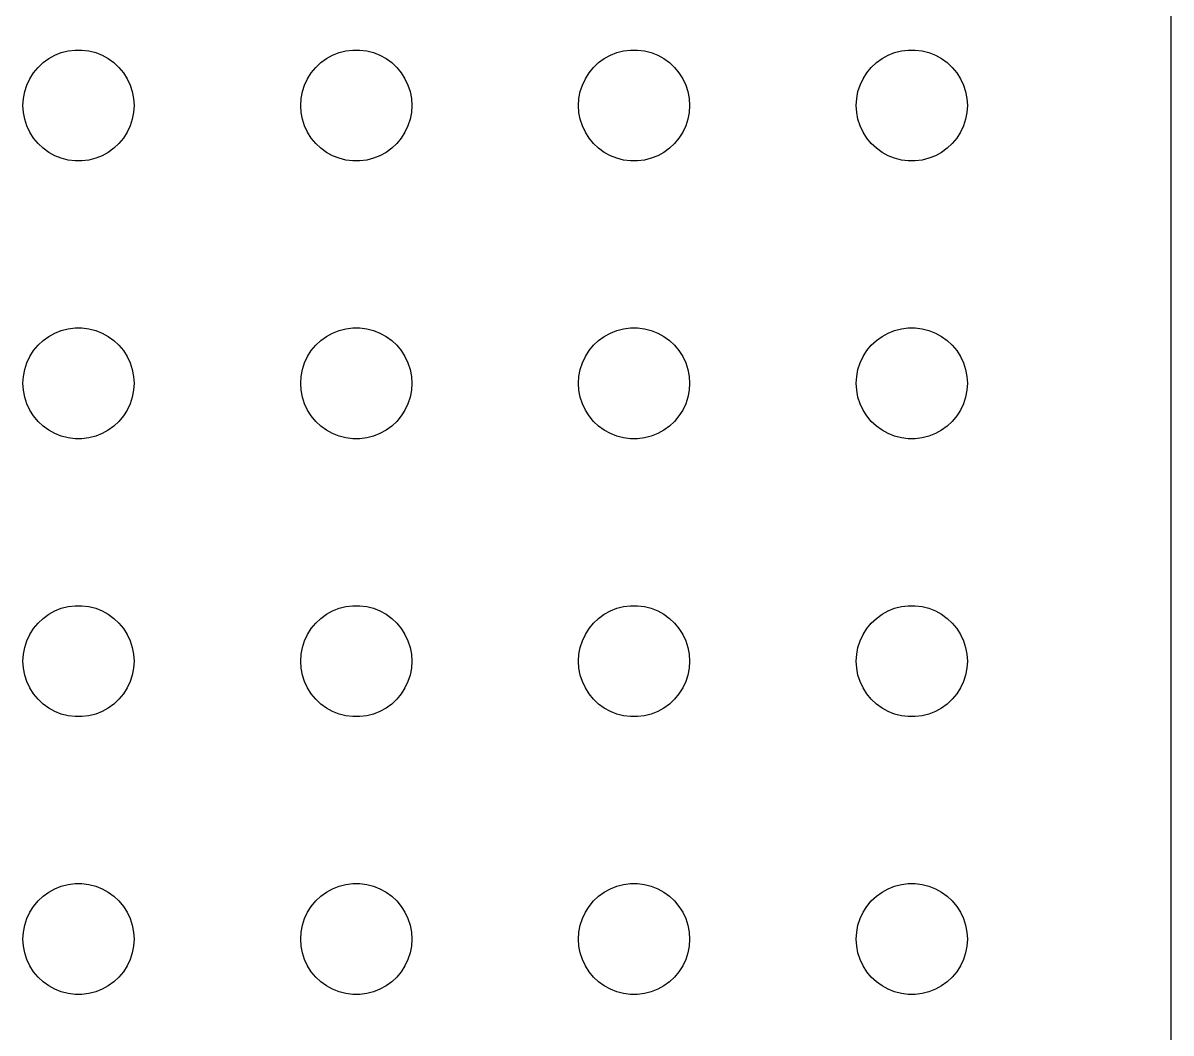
# Model space of a CAD drawing. Header units: metres. Extents: x -134 to 134, y 176 to 508.
# Drawn here: x 103.5 to 134.5, y 225.46 to 252.73 of the extents above; entities that cross this region are included whole.
import ezdxf

# ---------------------------------------------------------------- set-up
doc = ezdxf.new("R2010")
doc.units = ezdxf.units.M

msp = doc.modelspace()

# ---------------------------------------------------------------- linework, layer by layer
for p, q in [((134.5, 181), (134.5, 275)), ((104.044, 251.656), (104.196, 251.766)), ((104.196, 251.766), (104.361, 251.857)), ((104.361, 251.857), (104.536, 251.927)), ((104.536, 251.927), (104.719, 251.973)), ((104.719, 251.973), (104.906, 251.997)), ((104.906, 251.997), (105.094, 251.997)), ((105.094, 251.997), (105.281, 251.973)), ((105.281, 251.973), (105.464, 251.927)), ((105.464, 251.927), (105.639, 251.857)), ((105.639, 251.857), (105.804, 251.766)), ((105.804, 251.766), (105.956, 251.656)), ((111.544, 251.656), (111.696, 251.766)), ((111.696, 251.766), (111.861, 251.857)), ((111.861, 251.857), (112.036, 251.927)), ((112.036, 251.927), (112.219, 251.973)), ((112.219, 251.973), (112.406, 251.997)), ((112.406, 251.997), (112.594, 251.997)), ((112.594, 251.997), (112.781, 251.973)), ((112.781, 251.973), (112.964, 251.927)), ((112.964, 251.927), (113.139, 251.857)), ((113.139, 251.857), (113.304, 251.766)), ((113.304, 251.766), (113.456, 251.656)), ((119.044, 251.656), (119.196, 251.766)), ((119.196, 251.766), (119.361, 251.857)), ((119.361, 251.857), (119.536, 251.927)), ((119.536, 251.927), (119.719, 251.973)), ((119.719, 251.973), (119.906, 251.997)), ((119.906, 251.997), (120.094, 251.997)), ((120.094, 251.997), (120.281, 251.973)), ((120.281, 251.973), (120.464, 251.927)), ((120.464, 251.927), (120.639, 251.857)), ((120.639, 251.857), (120.804, 251.766)), ((120.804, 251.766), (120.956, 251.656)), ((126.544, 251.656), (126.696, 251.766)), ((126.696, 251.766), (126.861, 251.857)), ((126.861, 251.857), (127.036, 251.927)), ((127.036, 251.927), (127.219, 251.973)), ((127.219, 251.973), (127.406, 251.997)), ((127.406, 251.997), (127.594, 251.997)), ((127.594, 251.997), (127.781, 251.973)), ((127.781, 251.973), (127.964, 251.927)), ((127.964, 251.927), (128.139, 251.857)), ((128.139, 251.857), (128.304, 251.766)), ((128.304, 251.766), (128.456, 251.656)), ((103.786, 251.382), (103.907, 251.527)), ((103.907, 251.527), (104.044, 251.656)), ((105.956, 251.656), (106.093, 251.527)), ((106.093, 251.527), (106.214, 251.382)), ((111.286, 251.382), (111.407, 251.527)), ((111.407, 251.527), (111.544, 251.656)), ((113.456, 251.656), (113.593, 251.527)), ((113.593, 251.527), (113.714, 251.382)), ((118.786, 251.382), (118.907, 251.527)), ((118.907, 251.527), (119.044, 251.656)), ((120.956, 251.656), (121.093, 251.527)), ((121.093, 251.527), (121.214, 251.382)), ((126.286, 251.382), (126.407, 251.527)), ((126.407, 251.527), (126.544, 251.656)), ((128.456, 251.656), (128.593, 251.527)), ((128.593, 251.527), (128.714, 251.382)), ((103.605, 251.052), (103.686, 251.223)), ((103.686, 251.223), (103.786, 251.382)), ((106.214, 251.382), (106.314, 251.223)), ((106.314, 251.223), (106.395, 251.052)), ((111.105, 251.052), (111.186, 251.223)), ((111.186, 251.223), (111.286, 251.382)), ((113.714, 251.382), (113.814, 251.223)), ((113.814, 251.223), (113.895, 251.052)), ((118.605, 251.052), (118.686, 251.223)), ((118.686, 251.223), (118.786, 251.382)), ((121.214, 251.382), (121.314, 251.223)), ((121.314, 251.223), (121.395, 251.052)), ((126.105, 251.052), (126.186, 251.223)), ((126.186, 251.223), (126.286, 251.382)), ((128.714, 251.382), (128.814, 251.223)), ((128.814, 251.223), (128.895, 251.052)), ((103.512, 250.688), (103.547, 250.873)), ((103.547, 250.873), (103.605, 251.052)), ((106.395, 251.052), (106.453, 250.873)), ((106.453, 250.873), (106.488, 250.688)), ((111.012, 250.688), (111.047, 250.873)), ((111.047, 250.873), (111.105, 251.052)), ((113.895, 251.052), (113.953, 250.873)), ((113.953, 250.873), (113.988, 250.688)), ((118.512, 250.688), (118.547, 250.873)), ((118.547, 250.873), (118.605, 251.052)), ((121.395, 251.052), (121.453, 250.873)), ((121.453, 250.873), (121.488, 250.688)), ((126.012, 250.688), (126.047, 250.873)), ((126.047, 250.873), (126.105, 251.052)), ((128.895, 251.052), (128.953, 250.873)), ((128.953, 250.873), (128.988, 250.688)), ((103.5, 250.5), (103.512, 250.688)), ((103.512, 250.312), (103.5, 250.5)), ((106.488, 250.688), (106.5, 250.5)), ((106.5, 250.5), (106.488, 250.312)), ((111, 250.5), (111.012, 250.688)), ((111.012, 250.312), (111, 250.5)), ((113.988, 250.688), (114, 250.5)), ((114, 250.5), (113.988, 250.312)), ((118.5, 250.5), (118.512, 250.688)), ((118.512, 250.312), (118.5, 250.5)), ((121.488, 250.688), (121.5, 250.5)), ((121.5, 250.5), (121.488, 250.312)), ((126, 250.5), (126.012, 250.688)), ((126.012, 250.312), (126, 250.5)), ((128.988, 250.688), (129, 250.5)), ((129, 250.5), (128.988, 250.312)), ((103.547, 250.127), (103.512, 250.312)), ((106.488, 250.312), (106.453, 250.127)), ((111.047, 250.127), (111.012, 250.312)), ((113.988, 250.312), (113.953, 250.127)), ((118.547, 250.127), (118.512, 250.312)), ((121.488, 250.312), (121.453, 250.127)), ((126.047, 250.127), (126.012, 250.312)), ((128.988, 250.312), (128.953, 250.127)), ((103.605, 249.948), (103.547, 250.127)), ((103.686, 249.777), (103.605, 249.948)), ((106.395, 249.948), (106.314, 249.777)), ((106.453, 250.127), (106.395, 249.948)), ((111.105, 249.948), (111.047, 250.127)), ((111.186, 249.777), (111.105, 249.948)), ((113.895, 249.948), (113.814, 249.777)), ((113.953, 250.127), (113.895, 249.948)), ((118.605, 249.948), (118.547, 250.127)), ((118.686, 249.777), (118.605, 249.948)), ((121.395, 249.948), (121.314, 249.777)), ((121.453, 250.127), (121.395, 249.948)), ((126.105, 249.948), (126.047, 250.127)), ((126.186, 249.777), (126.105, 249.948)), ((128.895, 249.948), (128.814, 249.777)), ((128.953, 250.127), (128.895, 249.948)), ((103.786, 249.618), (103.686, 249.777)), ((103.907, 249.473), (103.786, 249.618)), ((106.214, 249.618), (106.093, 249.473)), ((106.314, 249.777), (106.214, 249.618)), ((111.286, 249.618), (111.186, 249.777)), ((111.407, 249.473), (111.286, 249.618)), ((113.714, 249.618), (113.593, 249.473)), ((113.814, 249.777), (113.714, 249.618)), ((118.786, 249.618), (118.686, 249.777)), ((118.907, 249.473), (118.786, 249.618)), ((121.214, 249.618), (121.093, 249.473)), ((121.314, 249.777), (121.214, 249.618)), ((126.286, 249.618), (126.186, 249.777)), ((126.407, 249.473), (126.286, 249.618)), ((128.714, 249.618), (128.593, 249.473)), ((128.814, 249.777), (128.714, 249.618)), ((104.044, 249.344), (103.907, 249.473)), ((104.196, 249.234), (104.044, 249.344)), ((105.956, 249.344), (105.804, 249.234)), ((106.093, 249.473), (105.956, 249.344)), ((111.544, 249.344), (111.407, 249.473)), ((111.696, 249.234), (111.544, 249.344)), ((113.456, 249.344), (113.304, 249.234)), ((113.593, 249.473), (113.456, 249.344)), ((119.044, 249.344), (118.907, 249.473)), ((119.196, 249.234), (119.044, 249.344)), ((120.956, 249.344), (120.804, 249.234)), ((121.093, 249.473), (120.956, 249.344)), ((126.544, 249.344), (126.407, 249.473)), ((126.696, 249.234), (126.544, 249.344)), ((128.456, 249.344), (128.304, 249.234)), ((128.593, 249.473), (128.456, 249.344)), ((104.361, 249.143), (104.196, 249.234)), ((104.536, 249.073), (104.361, 249.143)), ((104.719, 249.027), (104.536, 249.073)), ((104.906, 249.003), (104.719, 249.027)), ((105.094, 249.003), (104.906, 249.003)), ((105.281, 249.027), (105.094, 249.003)), ((105.464, 249.073), (105.281, 249.027)), ((105.639, 249.143), (105.464, 249.073)), ((105.804, 249.234), (105.639, 249.143)), ((111.861, 249.143), (111.696, 249.234)), ((112.036, 249.073), (111.861, 249.143)), ((112.219, 249.027), (112.036, 249.073)), ((112.406, 249.003), (112.219, 249.027)), ((112.594, 249.003), (112.406, 249.003)), ((112.781, 249.027), (112.594, 249.003)), ((112.964, 249.073), (112.781, 249.027)), ((113.139, 249.143), (112.964, 249.073)), ((113.304, 249.234), (113.139, 249.143)), ((119.361, 249.143), (119.196, 249.234)), ((119.536, 249.073), (119.361, 249.143)), ((119.719, 249.027), (119.536, 249.073)), ((119.906, 249.003), (119.719, 249.027)), ((120.094, 249.003), (119.906, 249.003)), ((120.281, 249.027), (120.094, 249.003)), ((120.464, 249.073), (120.281, 249.027)), ((120.639, 249.143), (120.464, 249.073)), ((120.804, 249.234), (120.639, 249.143)), ((126.861, 249.143), (126.696, 249.234)), ((127.036, 249.073), (126.861, 249.143)), ((127.219, 249.027), (127.036, 249.073)), ((127.406, 249.003), (127.219, 249.027)), ((127.594, 249.003), (127.406, 249.003)), ((127.781, 249.027), (127.594, 249.003)), ((127.964, 249.073), (127.781, 249.027)), ((128.139, 249.143), (127.964, 249.073)), ((128.304, 249.234), (128.139, 249.143)), ((104.196, 244.266), (104.361, 244.357)), ((104.361, 244.357), (104.536, 244.427)), ((104.536, 244.427), (104.719, 244.473)), ((104.719, 244.473), (104.906, 244.497)), ((104.906, 244.497), (105.094, 244.497)), ((105.094, 244.497), (105.281, 244.473)), ((105.281, 244.473), (105.464, 244.427)), ((105.464, 244.427), (105.639, 244.357)), ((105.639, 244.357), (105.804, 244.266)), ((111.696, 244.266), (111.861, 244.357)), ((111.861, 244.357), (112.036, 244.427)), ((112.036, 244.427), (112.219, 244.473)), ((112.219, 244.473), (112.406, 244.497)), ((112.406, 244.497), (112.594, 244.497)), ((112.594, 244.497), (112.781, 244.473)), ((112.781, 244.473), (112.964, 244.427)), ((112.964, 244.427), (113.139, 244.357)), ((113.139, 244.357), (113.304, 244.266)), ((119.196, 244.266), (119.361, 244.357)), ((119.361, 244.357), (119.536, 244.427)), ((119.536, 244.427), (119.719, 244.473)), ((119.719, 244.473), (119.906, 244.497)), ((119.906, 244.497), (120.094, 244.497)), ((120.094, 244.497), (120.281, 244.473)), ((120.281, 244.473), (120.464, 244.427)), ((120.464, 244.427), (120.639, 244.357)), ((120.639, 244.357), (120.804, 244.266)), ((126.696, 244.266), (126.861, 244.357)), ((126.861, 244.357), (127.036, 244.427)), ((127.036, 244.427), (127.219, 244.473)), ((127.219, 244.473), (127.406, 244.497)), ((127.406, 244.497), (127.594, 244.497)), ((127.594, 244.497), (127.781, 244.473)), ((127.781, 244.473), (127.964, 244.427)), ((127.964, 244.427), (128.139, 244.357)), ((128.139, 244.357), (128.304, 244.266)), ((103.786, 243.882), (103.907, 244.027)), ((103.907, 244.027), (104.044, 244.156)), ((104.044, 244.156), (104.196, 244.266)), ((105.804, 244.266), (105.956, 244.156)), ((105.956, 244.156), (106.093, 244.027)), ((106.093, 244.027), (106.214, 243.882)), ((111.286, 243.882), (111.407, 244.027)), ((111.407, 244.027), (111.544, 244.156)), ((111.544, 244.156), (111.696, 244.266)), ((113.304, 244.266), (113.456, 244.156)), ((113.456, 244.156), (113.593, 244.027)), ((113.593, 244.027), (113.714, 243.882)), ((118.786, 243.882), (118.907, 244.027)), ((118.907, 244.027), (119.044, 244.156)), ((119.044, 244.156), (119.196, 244.266)), ((120.804, 244.266), (120.956, 244.156)), ((120.956, 244.156), (121.093, 244.027)), ((121.093, 244.027), (121.214, 243.882)), ((126.286, 243.882), (126.407, 244.027)), ((126.407, 244.027), (126.544, 244.156)), ((126.544, 244.156), (126.696, 244.266)), ((128.304, 244.266), (128.456, 244.156)), ((128.456, 244.156), (128.593, 244.027)), ((128.593, 244.027), (128.714, 243.882)), ((103.605, 243.552), (103.686, 243.723)), ((103.686, 243.723), (103.786, 243.882)), ((106.214, 243.882), (106.314, 243.723)), ((106.314, 243.723), (106.395, 243.552)), ((111.105, 243.552), (111.186, 243.723)), ((111.186, 243.723), (111.286, 243.882)), ((113.714, 243.882), (113.814, 243.723)), ((113.814, 243.723), (113.895, 243.552)), ((118.605, 243.552), (118.686, 243.723)), ((118.686, 243.723), (118.786, 243.882)), ((121.214, 243.882), (121.314, 243.723)), ((121.314, 243.723), (121.395, 243.552)), ((126.105, 243.552), (126.186, 243.723)), ((126.186, 243.723), (126.286, 243.882)), ((128.714, 243.882), (128.814, 243.723)), ((128.814, 243.723), (128.895, 243.552)), ((103.512, 243.188), (103.547, 243.373)), ((103.547, 243.373), (103.605, 243.552)), ((106.395, 243.552), (106.453, 243.373)), ((106.453, 243.373), (106.488, 243.188)), ((111.012, 243.188), (111.047, 243.373)), ((111.047, 243.373), (111.105, 243.552)), ((113.895, 243.552), (113.953, 243.373)), ((113.953, 243.373), (113.988, 243.188)), ((118.512, 243.188), (118.547, 243.373)), ((118.547, 243.373), (118.605, 243.552)), ((121.395, 243.552), (121.453, 243.373)), ((121.453, 243.373), (121.488, 243.188)), ((126.012, 243.188), (126.047, 243.373)), ((126.047, 243.373), (126.105, 243.552)), ((128.895, 243.552), (128.953, 243.373)), ((128.953, 243.373), (128.988, 243.188)), ((103.5, 243), (103.512, 243.188)), ((106.488, 243.188), (106.5, 243)), ((111, 243), (111.012, 243.188)), ((113.988, 243.188), (114, 243)), ((118.5, 243), (118.512, 243.188)), ((121.488, 243.188), (121.5, 243)), ((126, 243), (126.012, 243.188)), ((128.988, 243.188), (129, 243)), ((103.512, 242.812), (103.5, 243)), ((103.547, 242.627), (103.512, 242.812)), ((106.488, 242.812), (106.453, 242.627)), ((106.5, 243), (106.488, 242.812)), ((111.012, 242.812), (111, 243)), ((111.047, 242.627), (111.012, 242.812)), ((113.988, 242.812), (113.953, 242.627)), ((114, 243), (113.988, 242.812)), ((118.512, 242.812), (118.5, 243)), ((118.547, 242.627), (118.512, 242.812)), ((121.488, 242.812), (121.453, 242.627)), ((121.5, 243), (121.488, 242.812)), ((126.012, 242.812), (126, 243)), ((126.047, 242.627), (126.012, 242.812)), ((128.988, 242.812), (128.953, 242.627)), ((129, 243), (128.988, 242.812)), ((103.605, 242.448), (103.547, 242.627)), ((103.686, 242.277), (103.605, 242.448)), ((106.395, 242.448), (106.314, 242.277)), ((106.453, 242.627), (106.395, 242.448)), ((111.105, 242.448), (111.047, 242.627)), ((111.186, 242.277), (111.105, 242.448)), ((113.895, 242.448), (113.814, 242.277)), ((113.953, 242.627), (113.895, 242.448)), ((118.605, 242.448), (118.547, 242.627)), ((118.686, 242.277), (118.605, 242.448)), ((121.395, 242.448), (121.314, 242.277)), ((121.453, 242.627), (121.395, 242.448)), ((126.105, 242.448), (126.047, 242.627)), ((126.186, 242.277), (126.105, 242.448)), ((128.895, 242.448), (128.814, 242.277)), ((128.953, 242.627), (128.895, 242.448)), ((103.786, 242.118), (103.686, 242.277)), ((103.907, 241.973), (103.786, 242.118)), ((106.214, 242.118), (106.093, 241.973)), ((106.314, 242.277), (106.214, 242.118)), ((111.286, 242.118), (111.186, 242.277)), ((111.407, 241.973), (111.286, 242.118)), ((113.714, 242.118), (113.593, 241.973)), ((113.814, 242.277), (113.714, 242.118)), ((118.786, 242.118), (118.686, 242.277)), ((118.907, 241.973), (118.786, 242.118)), ((121.214, 242.118), (121.093, 241.973)), ((121.314, 242.277), (121.214, 242.118)), ((126.286, 242.118), (126.186, 242.277)), ((126.407, 241.973), (126.286, 242.118)), ((128.714, 242.118), (128.593, 241.973)), ((128.814, 242.277), (128.714, 242.118)), ((104.044, 241.844), (103.907, 241.973)), ((104.196, 241.734), (104.044, 241.844)), ((105.956, 241.844), (105.804, 241.734)), ((106.093, 241.973), (105.956, 241.844)), ((111.544, 241.844), (111.407, 241.973)), ((111.696, 241.734), (111.544, 241.844)), ((113.456, 241.844), (113.304, 241.734)), ((113.593, 241.973), (113.456, 241.844)), ((119.044, 241.844), (118.907, 241.973)), ((119.196, 241.734), (119.044, 241.844)), ((120.956, 241.844), (120.804, 241.734)), ((121.093, 241.973), (120.956, 241.844)), ((126.544, 241.844), (126.407, 241.973)), ((126.696, 241.734), (126.544, 241.844)), ((128.456, 241.844), (128.304, 241.734)), ((128.593, 241.973), (128.456, 241.844)), ((104.361, 241.643), (104.196, 241.734)), ((104.536, 241.573), (104.361, 241.643)), ((104.719, 241.527), (104.536, 241.573)), ((104.906, 241.503), (104.719, 241.527)), ((105.094, 241.503), (104.906, 241.503)), ((105.281, 241.527), (105.094, 241.503)), ((105.464, 241.573), (105.281, 241.527)), ((105.639, 241.643), (105.464, 241.573)), ((105.804, 241.734), (105.639, 241.643)), ((111.861, 241.643), (111.696, 241.734)), ((112.036, 241.573), (111.861, 241.643)), ((112.219, 241.527), (112.036, 241.573)), ((112.406, 241.503), (112.219, 241.527)), ((112.594, 241.503), (112.406, 241.503)), ((112.781, 241.527), (112.594, 241.503)), ((112.964, 241.573), (112.781, 241.527)), ((113.139, 241.643), (112.964, 241.573)), ((113.304, 241.734), (113.139, 241.643)), ((119.361, 241.643), (119.196, 241.734)), ((119.536, 241.573), (119.361, 241.643)), ((119.719, 241.527), (119.536, 241.573)), ((119.906, 241.503), (119.719, 241.527)), ((120.094, 241.503), (119.906, 241.503)), ((120.281, 241.527), (120.094, 241.503)), ((120.464, 241.573), (120.281, 241.527)), ((120.639, 241.643), (120.464, 241.573)), ((120.804, 241.734), (120.639, 241.643)), ((126.861, 241.643), (126.696, 241.734)), ((127.036, 241.573), (126.861, 241.643)), ((127.219, 241.527), (127.036, 241.573)), ((127.406, 241.503), (127.219, 241.527)), ((127.594, 241.503), (127.406, 241.503)), ((127.781, 241.527), (127.594, 241.503)), ((127.964, 241.573), (127.781, 241.527)), ((128.139, 241.643), (127.964, 241.573)), ((128.304, 241.734), (128.139, 241.643)), ((104.196, 236.766), (104.361, 236.857)), ((104.361, 236.857), (104.536, 236.927)), ((104.536, 236.927), (104.719, 236.973)), ((104.719, 236.973), (104.906, 236.997)), ((104.906, 236.997), (105.094, 236.997)), ((105.094, 236.997), (105.281, 236.973)), ((105.281, 236.973), (105.464, 236.927)), ((105.464, 236.927), (105.639, 236.857)), ((105.639, 236.857), (105.804, 236.766)), ((111.696, 236.766), (111.861, 236.857)), ((111.861, 236.857), (112.036, 236.927)), ((112.036, 236.927), (112.219, 236.973)), ((112.219, 236.973), (112.406, 236.997)), ((112.406, 236.997), (112.594, 236.997)), ((112.594, 236.997), (112.781, 236.973)), ((112.781, 236.973), (112.964, 236.927)), ((112.964, 236.927), (113.139, 236.857)), ((113.139, 236.857), (113.304, 236.766)), ((119.196, 236.766), (119.361, 236.857)), ((119.361, 236.857), (119.536, 236.927)), ((119.536, 236.927), (119.719, 236.973)), ((119.719, 236.973), (119.906, 236.997)), ((119.906, 236.997), (120.094, 236.997)), ((120.094, 236.997), (120.281, 236.973)), ((120.281, 236.973), (120.464, 236.927)), ((120.464, 236.927), (120.639, 236.857)), ((120.639, 236.857), (120.804, 236.766)), ((126.696, 236.766), (126.861, 236.857)), ((126.861, 236.857), (127.036, 236.927)), ((127.036, 236.927), (127.219, 236.973)), ((127.219, 236.973), (127.406, 236.997)), ((127.406, 236.997), (127.594, 236.997)), ((127.594, 236.997), (127.781, 236.973)), ((127.781, 236.973), (127.964, 236.927)), ((127.964, 236.927), (128.139, 236.857)), ((128.139, 236.857), (128.304, 236.766)), ((103.907, 236.527), (104.044, 236.656)), ((104.044, 236.656), (104.196, 236.766)), ((105.804, 236.766), (105.956, 236.656)), ((105.956, 236.656), (106.093, 236.527)), ((111.407, 236.527), (111.544, 236.656)), ((111.544, 236.656), (111.696, 236.766)), ((113.304, 236.766), (113.456, 236.656)), ((113.456, 236.656), (113.593, 236.527)), ((118.907, 236.527), (119.044, 236.656)), ((119.044, 236.656), (119.196, 236.766)), ((120.804, 236.766), (120.956, 236.656)), ((120.956, 236.656), (121.093, 236.527)), ((126.407, 236.527), (126.544, 236.656)), ((126.544, 236.656), (126.696, 236.766)), ((128.304, 236.766), (128.456, 236.656)), ((128.456, 236.656), (128.593, 236.527)), ((103.605, 236.052), (103.686, 236.223)), ((103.686, 236.223), (103.786, 236.382)), ((103.786, 236.382), (103.907, 236.527)), ((106.093, 236.527), (106.214, 236.382)), ((106.214, 236.382), (106.314, 236.223)), ((106.314, 236.223), (106.395, 236.052)), ((111.105, 236.052), (111.186, 236.223)), ((111.186, 236.223), (111.286, 236.382)), ((111.286, 236.382), (111.407, 236.527)), ((113.593, 236.527), (113.714, 236.382)), ((113.714, 236.382), (113.814, 236.223)), ((113.814, 236.223), (113.895, 236.052)), ((118.605, 236.052), (118.686, 236.223)), ((118.686, 236.223), (118.786, 236.382)), ((118.786, 236.382), (118.907, 236.527)), ((121.093, 236.527), (121.214, 236.382)), ((121.214, 236.382), (121.314, 236.223)), ((121.314, 236.223), (121.395, 236.052)), ((126.105, 236.052), (126.186, 236.223)), ((126.186, 236.223), (126.286, 236.382)), ((126.286, 236.382), (126.407, 236.527)), ((128.593, 236.527), (128.714, 236.382)), ((128.714, 236.382), (128.814, 236.223)), ((128.814, 236.223), (128.895, 236.052)), ((103.547, 235.873), (103.605, 236.052)), ((106.395, 236.052), (106.453, 235.873)), ((111.047, 235.873), (111.105, 236.052)), ((113.895, 236.052), (113.953, 235.873)), ((118.547, 235.873), (118.605, 236.052)), ((121.395, 236.052), (121.453, 235.873)), ((126.047, 235.873), (126.105, 236.052)), ((128.895, 236.052), (128.953, 235.873)), ((103.5, 235.5), (103.512, 235.688)), ((103.512, 235.688), (103.547, 235.873)), ((106.453, 235.873), (106.488, 235.688)), ((106.488, 235.688), (106.5, 235.5)), ((111, 235.5), (111.012, 235.688)), ((111.012, 235.688), (111.047, 235.873)), ((113.953, 235.873), (113.988, 235.688)), ((113.988, 235.688), (114, 235.5)), ((118.5, 235.5), (118.512, 235.688)), ((118.512, 235.688), (118.547, 235.873)), ((121.453, 235.873), (121.488, 235.688)), ((121.488, 235.688), (121.5, 235.5)), ((126, 235.5), (126.012, 235.688)), ((126.012, 235.688), (126.047, 235.873)), ((128.953, 235.873), (128.988, 235.688)), ((128.988, 235.688), (129, 235.5)), ((103.512, 235.312), (103.5, 235.5)), ((103.547, 235.127), (103.512, 235.312)), ((106.488, 235.312), (106.453, 235.127)), ((106.5, 235.5), (106.488, 235.312)), ((111.012, 235.312), (111, 235.5)), ((111.047, 235.127), (111.012, 235.312)), ((113.988, 235.312), (113.953, 235.127)), ((114, 235.5), (113.988, 235.312)), ((118.512, 235.312), (118.5, 235.5)), ((118.547, 235.127), (118.512, 235.312)), ((121.488, 235.312), (121.453, 235.127)), ((121.5, 235.5), (121.488, 235.312)), ((126.012, 235.312), (126, 235.5)), ((126.047, 235.127), (126.012, 235.312)), ((128.988, 235.312), (128.953, 235.127)), ((129, 235.5), (128.988, 235.312)), ((103.605, 234.948), (103.547, 235.127)), ((106.453, 235.127), (106.395, 234.948)), ((111.105, 234.948), (111.047, 235.127)), ((113.953, 235.127), (113.895, 234.948)), ((118.605, 234.948), (118.547, 235.127)), ((121.453, 235.127), (121.395, 234.948)), ((126.105, 234.948), (126.047, 235.127)), ((128.953, 235.127), (128.895, 234.948)), ((103.686, 234.777), (103.605, 234.948)), ((103.786, 234.618), (103.686, 234.777)), ((106.314, 234.777), (106.214, 234.618)), ((106.395, 234.948), (106.314, 234.777)), ((111.186, 234.777), (111.105, 234.948)), ((111.286, 234.618), (111.186, 234.777)), ((113.814, 234.777), (113.714, 234.618)), ((113.895, 234.948), (113.814, 234.777)), ((118.686, 234.777), (118.605, 234.948)), ((118.786, 234.618), (118.686, 234.777)), ((121.314, 234.777), (121.214, 234.618)), ((121.395, 234.948), (121.314, 234.777)), ((126.186, 234.777), (126.105, 234.948)), ((126.286, 234.618), (126.186, 234.777)), ((128.814, 234.777), (128.714, 234.618)), ((128.895, 234.948), (128.814, 234.777)), ((103.907, 234.473), (103.786, 234.618)), ((104.044, 234.344), (103.907, 234.473)), ((106.093, 234.473), (105.956, 234.344)), ((106.214, 234.618), (106.093, 234.473)), ((111.407, 234.473), (111.286, 234.618)), ((111.544, 234.344), (111.407, 234.473)), ((113.593, 234.473), (113.456, 234.344)), ((113.714, 234.618), (113.593, 234.473)), ((118.907, 234.473), (118.786, 234.618)), ((119.044, 234.344), (118.907, 234.473)), ((121.093, 234.473), (120.956, 234.344)), ((121.214, 234.618), (121.093, 234.473)), ((126.407, 234.473), (126.286, 234.618)), ((126.544, 234.344), (126.407, 234.473)), ((128.593, 234.473), (128.456, 234.344)), ((128.714, 234.618), (128.593, 234.473)), ((104.196, 234.234), (104.044, 234.344)), ((104.361, 234.143), (104.196, 234.234)), ((104.536, 234.073), (104.361, 234.143)), ((104.719, 234.027), (104.536, 234.073)), ((105.464, 234.073), (105.281, 234.027)), ((105.639, 234.143), (105.464, 234.073)), ((105.804, 234.234), (105.639, 234.143)), ((105.956, 234.344), (105.804, 234.234)), ((111.696, 234.234), (111.544, 234.344)), ((111.861, 234.143), (111.696, 234.234)), ((112.036, 234.073), (111.861, 234.143)), ((112.219, 234.027), (112.036, 234.073)), ((112.964, 234.073), (112.781, 234.027)), ((113.139, 234.143), (112.964, 234.073)), ((113.304, 234.234), (113.139, 234.143)), ((113.456, 234.344), (113.304, 234.234)), ((119.196, 234.234), (119.044, 234.344)), ((119.361, 234.143), (119.196, 234.234)), ((119.536, 234.073), (119.361, 234.143)), ((119.719, 234.027), (119.536, 234.073)), ((120.464, 234.073), (120.281, 234.027)), ((120.639, 234.143), (120.464, 234.073)), ((120.804, 234.234), (120.639, 234.143)), ((120.956, 234.344), (120.804, 234.234)), ((126.696, 234.234), (126.544, 234.344)), ((126.861, 234.143), (126.696, 234.234)), ((127.036, 234.073), (126.861, 234.143)), ((127.219, 234.027), (127.036, 234.073)), ((127.964, 234.073), (127.781, 234.027)), ((128.139, 234.143), (127.964, 234.073)), ((128.304, 234.234), (128.139, 234.143)), ((128.456, 234.344), (128.304, 234.234)), ((104.906, 234.003), (104.719, 234.027)), ((105.094, 234.003), (104.906, 234.003)), ((105.281, 234.027), (105.094, 234.003)), ((112.406, 234.003), (112.219, 234.027)), ((112.594, 234.003), (112.406, 234.003)), ((112.781, 234.027), (112.594, 234.003)), ((119.906, 234.003), (119.719, 234.027)), ((120.094, 234.003), (119.906, 234.003)), ((120.281, 234.027), (120.094, 234.003)), ((127.406, 234.003), (127.219, 234.027)), ((127.594, 234.003), (127.406, 234.003)), ((127.781, 234.027), (127.594, 234.003)), ((104.361, 229.357), (104.536, 229.427)), ((104.536, 229.427), (104.719, 229.473)), ((104.719, 229.473), (104.906, 229.497)), ((104.906, 229.497), (105.094, 229.497)), ((105.094, 229.497), (105.281, 229.473)), ((105.281, 229.473), (105.464, 229.427)), ((105.464, 229.427), (105.639, 229.357)), ((111.861, 229.357), (112.036, 229.427)), ((112.036, 229.427), (112.219, 229.473)), ((112.219, 229.473), (112.406, 229.497)), ((112.406, 229.497), (112.594, 229.497)), ((112.594, 229.497), (112.781, 229.473)), ((112.781, 229.473), (112.964, 229.427)), ((112.964, 229.427), (113.139, 229.357)), ((119.361, 229.357), (119.536, 229.427)), ((119.536, 229.427), (119.719, 229.473)), ((119.719, 229.473), (119.906, 229.497)), ((119.906, 229.497), (120.094, 229.497)), ((120.094, 229.497), (120.281, 229.473)), ((120.281, 229.473), (120.464, 229.427)), ((120.464, 229.427), (120.639, 229.357)), ((126.861, 229.357), (127.036, 229.427)), ((127.036, 229.427), (127.219, 229.473)), ((127.219, 229.473), (127.406, 229.497)), ((127.406, 229.497), (127.594, 229.497)), ((127.594, 229.497), (127.781, 229.473)), ((127.781, 229.473), (127.964, 229.427)), ((127.964, 229.427), (128.139, 229.357)), ((103.907, 229.027), (104.044, 229.156)), ((104.044, 229.156), (104.196, 229.266)), ((104.196, 229.266), (104.361, 229.357)), ((105.639, 229.357), (105.804, 229.266)), ((105.804, 229.266), (105.956, 229.156)), ((105.956, 229.156), (106.093, 229.027)), ((111.407, 229.027), (111.544, 229.156)), ((111.544, 229.156), (111.696, 229.266)), ((111.696, 229.266), (111.861, 229.357)), ((113.139, 229.357), (113.304, 229.266)), ((113.304, 229.266), (113.456, 229.156)), ((113.456, 229.156), (113.593, 229.027)), ((118.907, 229.027), (119.044, 229.156)), ((119.044, 229.156), (119.196, 229.266)), ((119.196, 229.266), (119.361, 229.357)), ((120.639, 229.357), (120.804, 229.266)), ((120.804, 229.266), (120.956, 229.156)), ((120.956, 229.156), (121.093, 229.027)), ((126.407, 229.027), (126.544, 229.156)), ((126.544, 229.156), (126.696, 229.266)), ((126.696, 229.266), (126.861, 229.357)), ((128.139, 229.357), (128.304, 229.266)), ((128.304, 229.266), (128.456, 229.156)), ((128.456, 229.156), (128.593, 229.027)), ((103.686, 228.723), (103.786, 228.882)), ((103.786, 228.882), (103.907, 229.027)), ((106.093, 229.027), (106.214, 228.882)), ((106.214, 228.882), (106.314, 228.723)), ((111.186, 228.723), (111.286, 228.882)), ((111.286, 228.882), (111.407, 229.027)), ((113.593, 229.027), (113.714, 228.882)), ((113.714, 228.882), (113.814, 228.723)), ((118.686, 228.723), (118.786, 228.882)), ((118.786, 228.882), (118.907, 229.027)), ((121.093, 229.027), (121.214, 228.882)), ((121.214, 228.882), (121.314, 228.723)), ((126.186, 228.723), (126.286, 228.882)), ((126.286, 228.882), (126.407, 229.027)), ((128.593, 229.027), (128.714, 228.882)), ((128.714, 228.882), (128.814, 228.723)), ((103.547, 228.373), (103.605, 228.552)), ((103.605, 228.552), (103.686, 228.723)), ((106.314, 228.723), (106.395, 228.552)), ((106.395, 228.552), (106.453, 228.373)), ((111.047, 228.373), (111.105, 228.552)), ((111.105, 228.552), (111.186, 228.723)), ((113.814, 228.723), (113.895, 228.552)), ((113.895, 228.552), (113.953, 228.373)), ((118.547, 228.373), (118.605, 228.552)), ((118.605, 228.552), (118.686, 228.723)), ((121.314, 228.723), (121.395, 228.552)), ((121.395, 228.552), (121.453, 228.373)), ((126.047, 228.373), (126.105, 228.552)), ((126.105, 228.552), (126.186, 228.723)), ((128.814, 228.723), (128.895, 228.552)), ((128.895, 228.552), (128.953, 228.373)), ((103.5, 228), (103.512, 228.188)), ((103.512, 228.188), (103.547, 228.373)), ((106.453, 228.373), (106.488, 228.188)), ((106.488, 228.188), (106.5, 228)), ((111, 228), (111.012, 228.188)), ((111.012, 228.188), (111.047, 228.373)), ((113.953, 228.373), (113.988, 228.188)), ((113.988, 228.188), (114, 228)), ((118.5, 228), (118.512, 228.188)), ((118.512, 228.188), (118.547, 228.373)), ((121.453, 228.373), (121.488, 228.188)), ((121.488, 228.188), (121.5, 228)), ((126, 228), (126.012, 228.188)), ((126.012, 228.188), (126.047, 228.373)), ((128.953, 228.373), (128.988, 228.188)), ((128.988, 228.188), (129, 228)), ((103.512, 227.812), (103.5, 228)), ((106.5, 228), (106.488, 227.812)), ((111.012, 227.812), (111, 228)), ((114, 228), (113.988, 227.812)), ((118.512, 227.812), (118.5, 228)), ((121.5, 228), (121.488, 227.812)), ((126.012, 227.812), (126, 228)), ((129, 228), (128.988, 227.812)), ((103.547, 227.627), (103.512, 227.812)), ((103.605, 227.448), (103.547, 227.627)), ((106.453, 227.627), (106.395, 227.448)), ((106.488, 227.812), (106.453, 227.627)), ((111.047, 227.627), (111.012, 227.812)), ((111.105, 227.448), (111.047, 227.627)), ((113.953, 227.627), (113.895, 227.448)), ((113.988, 227.812), (113.953, 227.627)), ((118.547, 227.627), (118.512, 227.812)), ((118.605, 227.448), (118.547, 227.627)), ((121.453, 227.627), (121.395, 227.448)), ((121.488, 227.812), (121.453, 227.627)), ((126.047, 227.627), (126.012, 227.812)), ((126.105, 227.448), (126.047, 227.627)), ((128.953, 227.627), (128.895, 227.448)), ((128.988, 227.812), (128.953, 227.627)), ((103.686, 227.277), (103.605, 227.448)), ((103.786, 227.118), (103.686, 227.277)), ((106.314, 227.277), (106.214, 227.118)), ((106.395, 227.448), (106.314, 227.277)), ((111.186, 227.277), (111.105, 227.448)), ((111.286, 227.118), (111.186, 227.277)), ((113.814, 227.277), (113.714, 227.118)), ((113.895, 227.448), (113.814, 227.277)), ((118.686, 227.277), (118.605, 227.448)), ((118.786, 227.118), (118.686, 227.277)), ((121.314, 227.277), (121.214, 227.118)), ((121.395, 227.448), (121.314, 227.277)), ((126.186, 227.277), (126.105, 227.448)), ((126.286, 227.118), (126.186, 227.277)), ((128.814, 227.277), (128.714, 227.118)), ((128.895, 227.448), (128.814, 227.277)), ((103.907, 226.973), (103.786, 227.118)), ((104.044, 226.844), (103.907, 226.973)), ((106.093, 226.973), (105.956, 226.844)), ((106.214, 227.118), (106.093, 226.973)), ((111.407, 226.973), (111.286, 227.118)), ((111.544, 226.844), (111.407, 226.973)), ((113.593, 226.973), (113.456, 226.844)), ((113.714, 227.118), (113.593, 226.973)), ((118.907, 226.973), (118.786, 227.118)), ((119.044, 226.844), (118.907, 226.973)), ((121.093, 226.973), (120.956, 226.844)), ((121.214, 227.118), (121.093, 226.973)), ((126.407, 226.973), (126.286, 227.118)), ((126.544, 226.844), (126.407, 226.973)), ((128.593, 226.973), (128.456, 226.844)), ((128.714, 227.118), (128.593, 226.973)), ((104.196, 226.734), (104.044, 226.844)), ((104.361, 226.643), (104.196, 226.734)), ((104.536, 226.573), (104.361, 226.643)), ((105.639, 226.643), (105.464, 226.573)), ((105.804, 226.734), (105.639, 226.643)), ((105.956, 226.844), (105.804, 226.734)), ((111.696, 226.734), (111.544, 226.844)), ((111.861, 226.643), (111.696, 226.734)), ((112.036, 226.573), (111.861, 226.643)), ((113.139, 226.643), (112.964, 226.573)), ((113.304, 226.734), (113.139, 226.643)), ((113.456, 226.844), (113.304, 226.734)), ((119.196, 226.734), (119.044, 226.844)), ((119.361, 226.643), (119.196, 226.734)), ((119.536, 226.573), (119.361, 226.643)), ((120.639, 226.643), (120.464, 226.573)), ((120.804, 226.734), (120.639, 226.643)), ((120.956, 226.844), (120.804, 226.734)), ((126.696, 226.734), (126.544, 226.844)), ((126.861, 226.643), (126.696, 226.734)), ((127.036, 226.573), (126.861, 226.643)), ((128.139, 226.643), (127.964, 226.573)), ((128.304, 226.734), (128.139, 226.643)), ((128.456, 226.844), (128.304, 226.734)), ((104.719, 226.527), (104.536, 226.573)), ((104.906, 226.503), (104.719, 226.527)), ((105.094, 226.503), (104.906, 226.503)), ((105.281, 226.527), (105.094, 226.503)), ((105.464, 226.573), (105.281, 226.527)), ((112.219, 226.527), (112.036, 226.573)), ((112.406, 226.503), (112.219, 226.527)), ((112.594, 226.503), (112.406, 226.503)), ((112.781, 226.527), (112.594, 226.503)), ((112.964, 226.573), (112.781, 226.527)), ((119.719, 226.527), (119.536, 226.573)), ((119.906, 226.503), (119.719, 226.527)), ((120.094, 226.503), (119.906, 226.503)), ((120.281, 226.527), (120.094, 226.503)), ((120.464, 226.573), (120.281, 226.527)), ((127.219, 226.527), (127.036, 226.573)), ((127.406, 226.503), (127.219, 226.527)), ((127.594, 226.503), (127.406, 226.503)), ((127.781, 226.527), (127.594, 226.503)), ((127.964, 226.573), (127.781, 226.527))]:
    msp.add_line(p, q)

doc.saveas('drawing.dxf')
